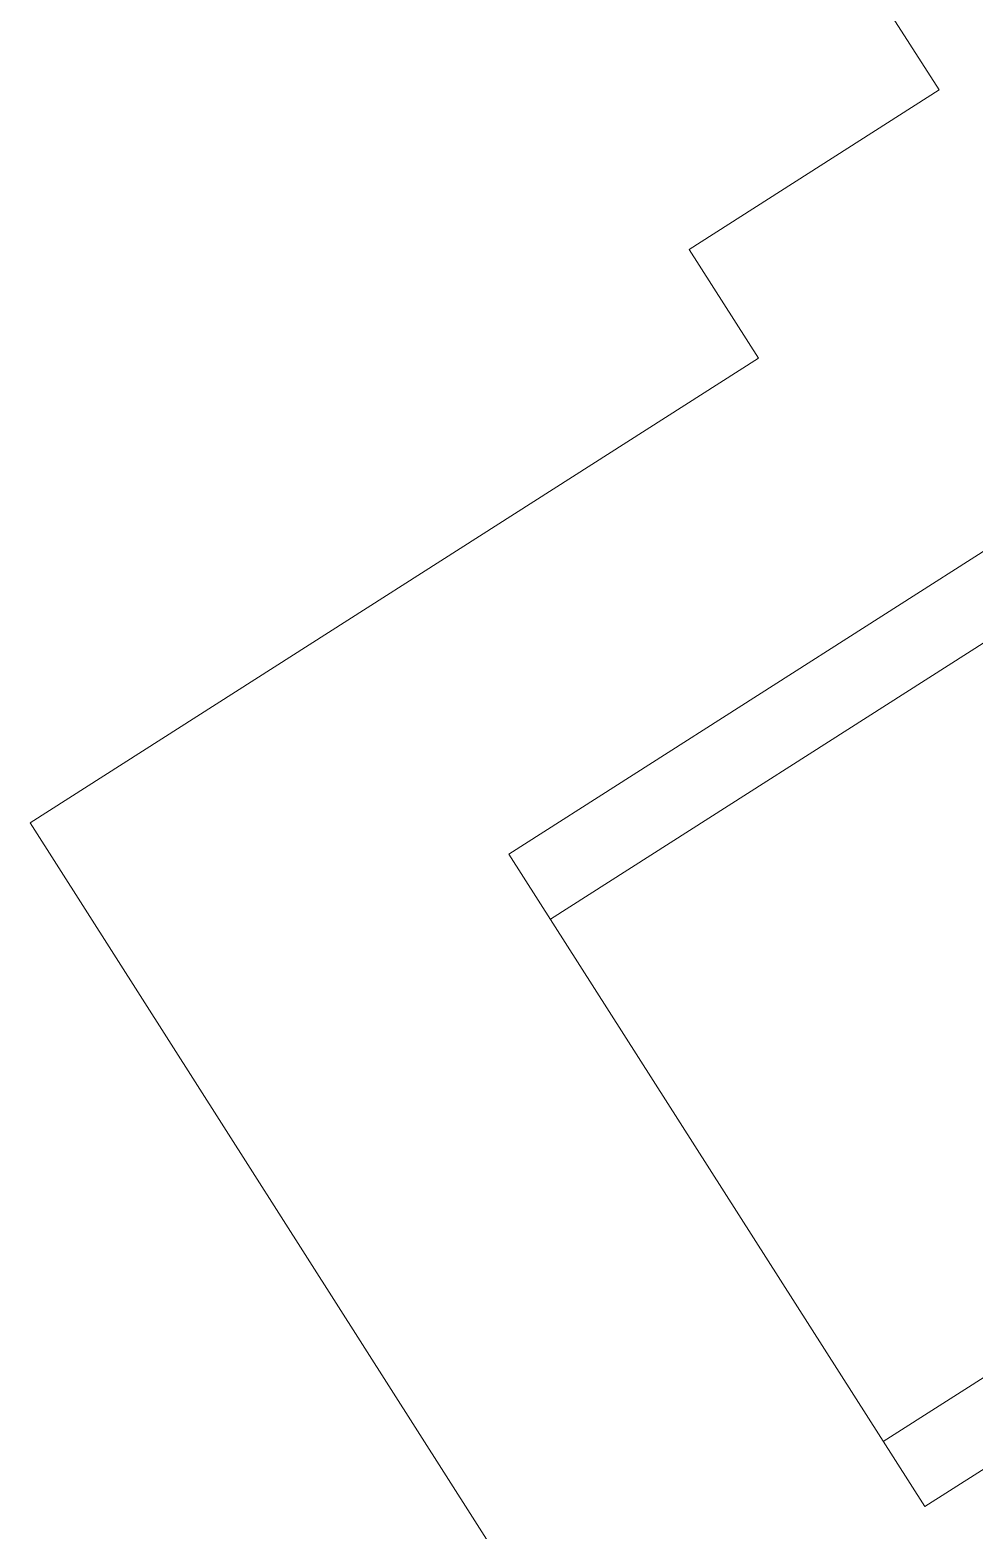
# Model space of a CAD drawing. Header units: metres. Extents: x -71 to 881, y -503 to 661.
# Drawn here: x 159.9 to 167.22, y 522.79 to 534.42 of the extents above; entities that cross this region are included whole.
import ezdxf

# ---------------------------------------------------------------- set-up
doc = ezdxf.new("R2010")
doc.units = ezdxf.units.M
doc.layers.add('04. Pisos', color=8, linetype='Continuous', lineweight=5)

msp = doc.modelspace()

# ---------------------------------------------------------------- linework, layer by layer
at = {"layer": '04. Pisos'}
for p, q in [((166.415, 534.795), (166.953, 533.952)), ((166.953, 533.952), (165.014, 532.715)), ((172.046, 533.406), (163.615, 528.028)), ((172.369, 532.9), (163.938, 527.522)), ((165.014, 532.715), (165.551, 531.872)), ((165.551, 531.872), (159.903, 528.269)), ((174.95, 528.853), (166.519, 523.475)), ((175.273, 528.347), (166.842, 522.969)), ((159.903, 528.269), (165.388, 519.67)), ((163.615, 528.028), (166.842, 522.969))]:
    msp.add_line(p, q, dxfattribs=at)

doc.saveas('drawing.dxf')
